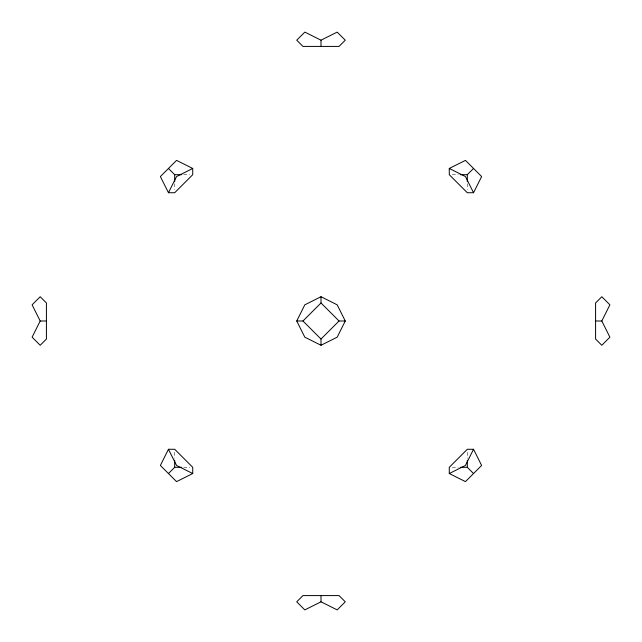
<?xml version="1.0" encoding="UTF-8"?>
<svg xmlns="http://www.w3.org/2000/svg" width="642" height="642" viewBox="0 0 642 642"><rect width="100%" height="100%" fill="white"/><g stroke="black" fill="none" stroke-linecap="round" stroke-linejoin="round"><path stroke-width="0.48" stroke-dasharray="3.21 2.41" d="M183.708 174.688L189.719 174.688M452.281 174.688L458.292 174.688M183.708 467.312L189.719 467.312M452.281 467.312L458.292 467.312M467.312 183.708L467.312 189.719M467.312 452.281L467.312 458.292M174.688 183.708L174.688 189.719M174.688 452.281L174.688 458.292"/><path stroke-width="0.96" d="M40.189 321L32.1 337.178L40.189 345.268L46.417 339.04L46.417 302.96L40.189 296.732L32.1 304.822L40.189 321L46.417 321M168.461 192.728L176.55 176.55L192.728 168.461L192.728 174.688L174.688 192.728L168.461 192.728L160.372 176.55L176.55 160.372L192.728 168.461M168.461 449.272L160.372 465.45L176.55 481.628L192.728 473.539L192.728 467.312L174.688 449.272L168.461 449.272L176.55 465.45L192.728 473.539M296.732 321L304.822 304.822L321 296.732L337.178 304.822L345.268 321L337.178 337.178L321 345.268L304.822 337.178L296.732 321L302.96 321L321 339.04L321 345.268M473.539 192.728L481.628 176.55L465.45 160.372L449.272 168.461L449.272 174.688L467.312 192.728L473.539 192.728L465.45 176.55L449.272 168.461M473.539 449.272L465.45 465.45L449.272 473.539L449.272 467.312L467.312 449.272L473.539 449.272L481.628 465.45L465.45 481.628L449.272 473.539M601.811 321L609.9 304.822L601.811 296.732L595.583 302.96L595.583 339.04L601.811 345.268L609.9 337.178L601.811 321L595.583 321M302.96 321L321 302.96L321 296.732M168.461 473.539L174.688 467.312L174.688 460.298M460.298 174.688L467.312 174.688L473.539 168.461M321 339.04L339.04 321L345.268 321M321 40.189L337.178 32.1L345.268 40.189L339.04 46.417L302.96 46.417L296.732 40.189L304.822 32.1L321 40.189L321 46.417M321 601.811L304.822 609.9L296.732 601.811L302.96 595.583L339.04 595.583L345.268 601.811L337.178 609.9L321 601.811L321 595.583M168.461 168.461L174.688 174.688L181.702 174.688M174.688 467.312L181.702 467.312M460.298 467.312L467.312 467.312L473.539 473.539M321 302.96L339.04 321M467.312 174.688L467.312 181.702M467.312 460.298L467.312 467.312M174.688 174.688L174.688 181.702"/></g></svg>
